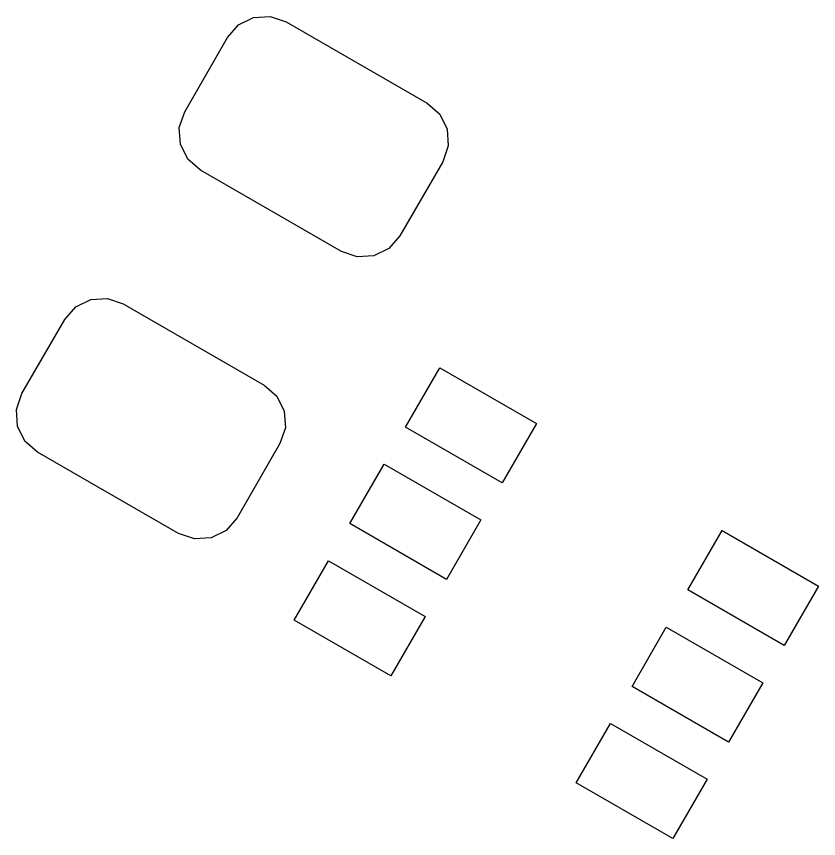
# Model space of a CAD drawing. Extents: x 135.7 to 180.6, y -108.1 to -71.5.
# Drawn here: x 161.261 to 165.939, y -95.044 to -90.245 of the extents above; entities that cross this region are included whole.
import ezdxf

# ---------------------------------------------------------------- set-up
doc = ezdxf.new("R2010")
doc.units = 0
doc.layers.add('BLACK', color=7, linetype='CONTINUOUS')

msp = doc.modelspace()

# ---------------------------------------------------------------- linework, layer by layer
at = {"layer": 'BLACK', "linetype": 'CONTINUOUS'}
for p, q in [((162.556448, -90.294931), (162.643933, -90.251788)), ((162.643933, -90.251788), (162.741269, -90.245408)), ((162.741269, -90.245408), (162.833638, -90.276763)), ((162.492132, -90.36827), (162.556448, -90.294931)), ((162.833638, -90.276763), (163.656362, -90.751763)), ((162.242132, -90.801282), (162.492132, -90.36827)), ((163.656362, -90.751763), (163.729701, -90.816079)), ((162.210777, -90.893651), (162.242132, -90.801282)), ((163.729701, -90.816079), (163.772844, -90.903565)), ((162.217156, -90.990987), (162.210777, -90.893651)), ((163.772844, -90.903565), (163.779223, -91.000901)), ((162.260299, -91.078473), (162.217156, -90.990987)), ((163.779223, -91.000901), (163.747868, -91.09327)), ((162.333638, -91.142789), (162.260299, -91.078473)), ((163.747868, -91.09327), (163.497868, -91.526282)), ((163.156362, -91.617789), (162.333638, -91.142789)), ((163.497868, -91.526282), (163.433552, -91.599621)), ((163.248731, -91.649144), (163.156362, -91.617789)), ((163.346067, -91.642764), (163.248731, -91.649144)), ((163.433552, -91.599621), (163.346067, -91.642764)), ((161.606448, -91.940379), (161.693933, -91.897236)), ((161.693933, -91.897236), (161.791269, -91.890856)), ((161.791269, -91.890856), (161.883638, -91.922211)), ((161.883638, -91.922211), (162.706362, -92.397211)), ((161.542132, -92.013718), (161.606448, -91.940379)), ((161.292132, -92.44673), (161.542132, -92.013718)), ((163.530818, -92.642788), (163.730818, -92.296378)), ((163.730818, -92.296378), (164.293734, -92.621378)), ((162.706362, -92.397211), (162.779701, -92.461527)), ((161.260777, -92.539099), (161.292132, -92.44673)), ((162.779701, -92.461527), (162.822844, -92.549013)), ((161.267156, -92.636435), (161.260777, -92.539099)), ((162.822844, -92.549013), (162.829223, -92.646349)), ((161.310299, -92.723921), (161.267156, -92.636435)), ((162.829223, -92.646349), (162.797868, -92.738718)), ((164.093734, -92.967788), (163.530818, -92.642788)), ((164.293734, -92.621378), (164.093734, -92.967788)), ((161.383638, -92.788237), (161.310299, -92.723921)), ((162.797868, -92.738718), (162.547868, -93.17173)), ((162.206362, -93.263237), (161.383638, -92.788237)), ((163.205818, -93.205705), (163.405818, -92.859295)), ((163.405818, -92.859295), (163.968734, -93.184295)), ((162.547868, -93.17173), (162.483552, -93.245069)), ((163.768734, -93.530705), (163.205818, -93.205705)), ((163.968734, -93.184295), (163.768734, -93.530705)), ((162.298731, -93.294592), (162.206362, -93.263237)), ((162.483552, -93.245069), (162.396067, -93.288212)), ((165.176266, -93.592788), (165.376266, -93.246378)), ((165.376266, -93.246378), (165.939182, -93.571378)), ((162.396067, -93.288212), (162.298731, -93.294592)), ((162.880818, -93.768622), (163.080818, -93.422212)), ((163.080818, -93.422212), (163.643734, -93.747212)), ((165.739182, -93.917788), (165.176266, -93.592788)), ((165.939182, -93.571378), (165.739182, -93.917788)), ((163.643734, -93.747212), (163.443734, -94.093622)), ((163.443734, -94.093622), (162.880818, -93.768622)), ((164.851266, -94.155705), (165.051266, -93.809295)), ((165.051266, -93.809295), (165.614182, -94.134295)), ((165.614182, -94.134295), (165.414182, -94.480705)), ((165.414182, -94.480705), (164.851266, -94.155705)), ((164.526266, -94.718622), (164.726266, -94.372212)), ((164.726266, -94.372212), (165.289182, -94.697212)), ((165.289182, -94.697212), (165.089182, -95.043622)), ((165.089182, -95.043622), (164.526266, -94.718622))]:
    msp.add_line(p, q, dxfattribs=at)

doc.saveas('drawing.dxf')
